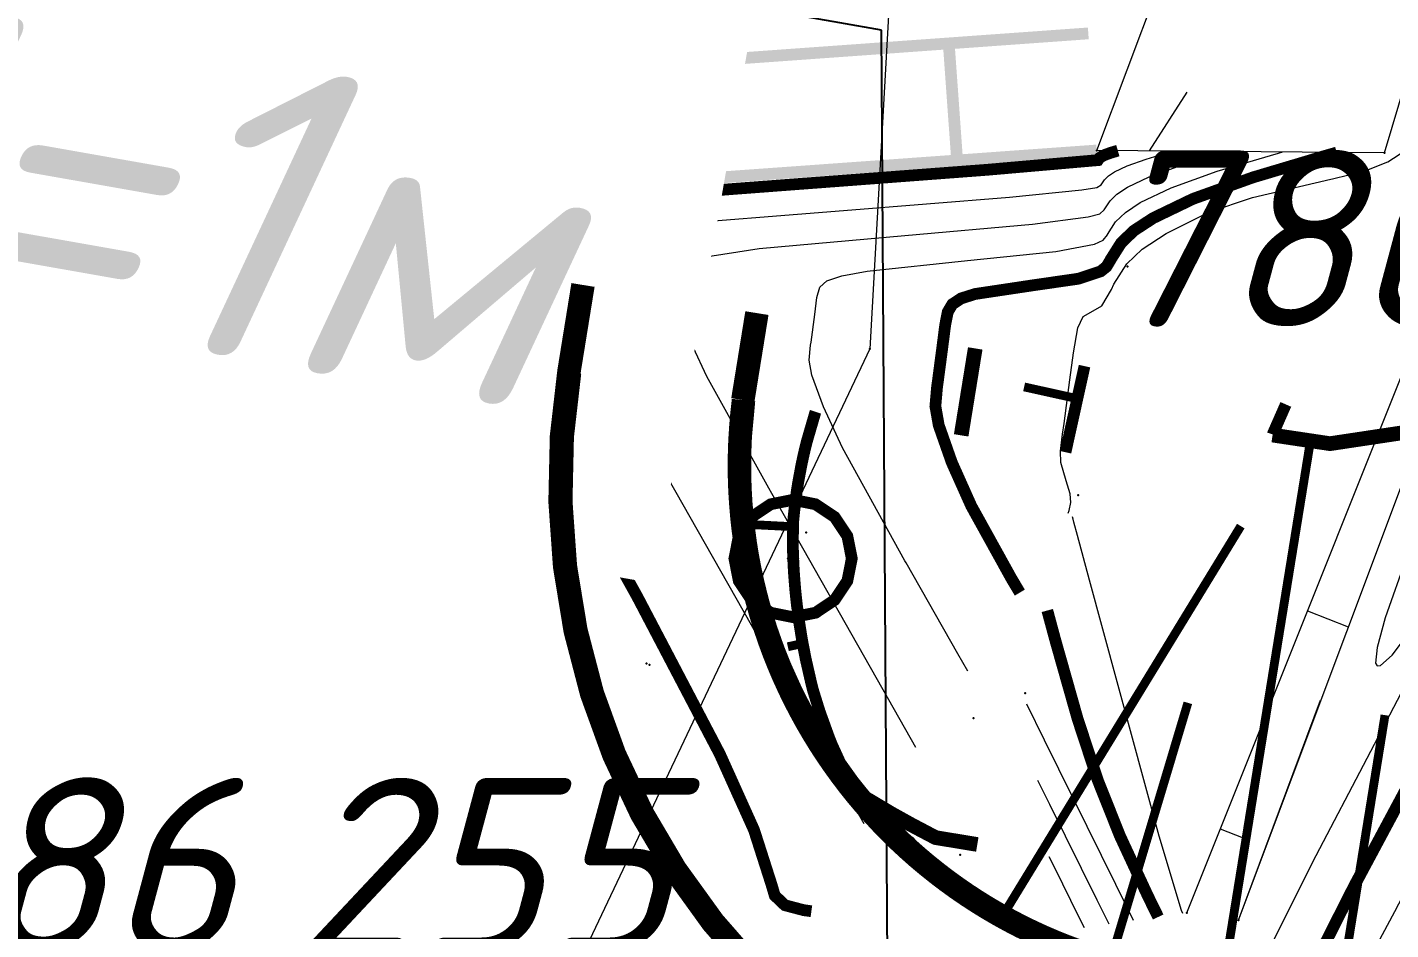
# Model space of a CAD drawing. Header units: metres. Extents: x 629572 to 645168, y 4785785 to 4790166.
# Drawn here: x 634348.52 to 634360.13, y 4788285.58 to 4788293.27 of the extents above; entities that cross this region are included whole.
import ezdxf
from ezdxf import colors
from ezdxf.entities.mleader import LeaderData, LeaderLine
from ezdxf.math import Vec2, Vec3

# ---------------------------------------------------------------- set-up
doc = ezdxf.new("R2010")
doc.units = ezdxf.units.M
for name, pattern in [('Сплошная', [0]), ('Сплошная_0_50', [0]), ('Штриховая 2', [4, 2, -2]), ('Штриховая 2_0_50', [2, 1, -1])]:
    doc.linetypes.add(name, pattern=pattern)
doc.layers.get('0').update_dxf_attribs({"linetype": 'CONTINUOUS'})
for name, color, linetype in [('Водопропускн. труба_ d_1м', 7, 'CONTINUOUS'), ('Горизонтали', 7, 'CONTINUOUS'), ('Дорожные полосы', 7, 'CONTINUOUS'), ('Нурсултан', 7, 'CONTINUOUS'), ('Общая поверхность по верху_ ПЧ или ДП_откосы', 7, 'CONTINUOUS'), ('Ограды каменные и жб (H более 1м) - по краю', 7, 'CONTINUOUS'), ('пересечения с комуникациями', 7, 'CONTINUOUS'), ('Столбы железобетонные', 7, 'CONTINUOUS'), ('Укрепленная часть обочины', 7, 'CONTINUOUS')]:
    doc.layers.add(name, color=color, linetype=linetype)
doc.layers.add('ЛЭП в.напряж.', color=10, linetype='SIL_KAB_VYSVOLT', lineweight=13)
doc.styles.add('ISOCPEUR', font='isocpeui.ttf')
doc.styles.get("Standard").update_dxf_attribs({"font": 'isocpeui.ttf'})
doc.linetypes.add('SIL_KAB_VYSVOLT', pattern='A,1.5,["<<",Standard,S=1.6,R=0,X=-1.5,Y=-0.8],5,0,1.5,[">>",Standard,S=1.6,R=0,X=-2.14,Y=-0.8],-2,8,-2', length=20)

# ---------------------------------------------------------------- blocks, each defined once
blk = doc.blocks.new('26 - 108.1.1 опоры  жб d-1.0')
blk.add_hatch(color=7).paths.add_polyline_path([(-2.000003587454557e-05, 0.05001999996602535), (-0.05001999996602535, 2.00001522898674e-05), (-2.000003587454557e-05, -0.04997999966144562), (0.04998000001069158, 2.00001522898674e-05)])
at = {"color": 7, "linetype": 'Continuous', "lineweight": 0, "const_width": 0.1, "flags": 128}
blk.add_lwpolyline([(0, 0.5), (0.1913417200557888, 0.4619397697970271), (0.3535533900139853, 0.3535533901304007), (0.4619397700298578, 0.1913417195901275), (0.5, 0), (0.4619397700298578, -0.1913417195901275), (0.3535533900139853, -0.3535533901304007), (0.1913417200557888, -0.4619397697970271), (0, -0.5), (-0.1913417200557888, -0.4619397697970271), (-0.3535533900139853, -0.3535533901304007), (-0.4619397700298578, -0.1913417195901275), (-0.5, 0), (-0.4619397700298578, 0.1913417195901275), (-0.3535533900139853, 0.3535533901304007), (-0.1913417200557888, 0.4619397697970271), (0, 0.5)], close=True, dxfattribs=at)
at = {"color": 7, "linetype": 'Continuous', "lineweight": 0, "true_color": 0xffffff, "flags": 128}
blk.add_lwpolyline([(0, 0.5), (-0.25, 0.4330126997083426), (-0.4330127000575885, 0.25), (-0.5, 0), (-0.4330127000575885, -0.25), (-0.25, -0.4330126997083426), (0, -0.5), (0.25, -0.4330126997083426), (0.4330127000575885, -0.25), (0.5, 0), (0.4330127000575885, 0.25), (0.25, 0.4330126997083426), (0, 0.5)], close=True, dxfattribs=at)
at = {"color": 7, "linetype": 'Continuous', "lineweight": 0, "flags": 128}
for points in [[(0, 0.04999999981373549), (-0.05000000004656613, 0), (0, -0.04999999981373549), (0.05000000004656613, 0), (0, 0.04999999981373549)], [(0, 0.04999999981373549), (0.04330126999411732, 0.02500000037252903), (0.04330126999411732, -0.02500000037252903), (0, -0.04999999981373549), (-0.04330126999411732, -0.02500000037252903), (-0.04330126999411732, 0.02500000037252903), (0, 0.04999999981373549)]]:
    blk.add_lwpolyline(points, close=True, dxfattribs=at)
at = {"color": 7, "style": 'ISOCPEUR', "flags": 1}
for tag in ['Отметка(высота) верхнего провода', 'Отметка(высота) нижнего провода', 'X', 'Высота', 'Отметка', 'Имя объекта CREDO-III', 'Код объекта CREDO-III', 'Номер', 'Y']:
    blk.add_attdef(tag, (0, 0), '', height=2.5, dxfattribs=at)

msp = doc.modelspace()

# ---------------------------------------------------------------- hatches: boundary and pattern name
at = {"layer": 'Ограды каменные и жб (H более 1м) - по краю'}
for points in [[(634350.56937415, 4788291.66187747), (634353.41800606, 4788291.86619601), (634356.43922174, 4788292.08289316), (634356.43564468, 4788292.13276504), (634356.43922174, 4788292.08289316), (634356.48909362, 4788292.08647022), (634356.48551656, 4788292.13634211), (634356.41397519, 4788293.13377974), (634356.41039813, 4788293.18365162), (634356.36052624, 4788293.18007455), (634356.36410334, 4788293.13020266), (634356.36052624, 4788293.18007455), (634353.33931056, 4788292.96337741), (634350.49067865, 4788292.75905886), (634348.38102517, 4788292.60774365), (634348.38817931, 4788292.50799989), (634350.49783279, 4788292.6593151), (634353.34646469, 4788292.86363365), (634356.31780945, 4788293.07675344), (634356.38219582, 4788292.17905982), (634353.41085192, 4788291.96593978), (634350.56222001, 4788291.76162123), (634348.45256654, 4788291.61030602), (634348.45972067, 4788291.51056226)], [(634357.55217495, 4788293.2193929), (634357.54888157, 4788293.26530952), (634356.41039813, 4788293.18365162), (634356.41755226, 4788293.08390786), (634357.55603571, 4788293.16556575)], [(634357.62371631, 4788292.22195526), (634357.62042293, 4788292.26787188), (634356.48193949, 4788292.18621399), (634356.48909362, 4788292.08647022), (634357.62757707, 4788292.16812812)]]:
    msp.add_hatch(color=7, dxfattribs=at).paths.add_polyline_path(points)

# ---------------------------------------------------------------- linework, layer by layer
at = {"layer": 'Горизонтали', "color": 34, "linetype": 'Сплошная', "lineweight": 0, "true_color": 0xa55200, "flags": 128}
for points, elevation in [([(634357.37959462, 4788289.12938751), (634357.38831148, 4788289.15187396), (634357.40443765, 4788289.21931335), (634357.39862909, 4788289.29366983), (634357.36401744, 4788289.40550178), (634357.3187342, 4788289.56103102), (634357.31445941, 4788289.65600296), (634357.33375321, 4788289.80266327), (634357.34774152, 4788289.89318982), (634357.3964854, 4788290.26311566), (634357.42631814, 4788290.49578701), (634357.46267888, 4788290.70651105), (634357.5086554, 4788290.80265369), (634357.59266661, 4788290.8532246), (634357.667132, 4788290.89433409), (634357.75018719, 4788291.03325), (634357.77005481, 4788291.07796956), (634357.87956372, 4788291.25143257), (634358.01172197, 4788291.37861176), (634358.21457202, 4788291.51125597), (634358.57822722, 4788291.69240477), (634358.94950132, 4788291.81875902), (634359.61617305, 4788291.97435018), (634359.63154266, 4788291.97765569), (634359.90992142, 4788292.04559435), (634360.10347806, 4788292.12045692), (634360.25726491, 4788292.21963955), (634360.37181237, 4788292.34558676), (634360.45086617, 4788292.4960579), (634360.51237818, 4788292.69072586), (634360.55633518, 4788292.92698659), (634360.58790961, 4788293.23299226), (634360.59066194, 4788293.26634822), (634360.64130425, 4788293.60357501), (634360.64134548, 4788293.60371029), (634360.69129917, 4788293.85516846), (634360.68302522, 4788293.93836023), (634360.66483086, 4788294.00848997), (634360.64663795, 4788294.05915554), (634360.63616338, 4788294.08645886), (634360.63265782, 4788294.09559656), (634360.63230432, 4788294.09651798), (634360.63175303, 4788294.09795499)], 783.5), ([(634363.39058795, 4788292.95865837), (634363.38946152, 4788292.95794548), (634363.38205467, 4788292.95361574), (634363.37382471, 4788292.94927428), (634363.36803633, 4788292.94624002), (634363.35788651, 4788292.93980009), (634363.34674119, 4788292.92800858), (634363.33662044, 4788292.90516164), (634363.33649714, 4788292.90477748), (634363.19481897, 4788292.69482184), (634362.8628008, 4788292.25781782), (634362.58495229, 4788291.92245077), (634362.3837149, 4788291.70681408), (634362.12567742, 4788291.42803432), (634361.8850729, 4788291.13572751), (634361.32551583, 4788290.37040416), (634360.80004134, 4788289.57896889), (634360.61302299, 4788289.25876313), (634360.4705394, 4788288.97349508), (634360.42884018, 4788288.88870395), (634360.38693067, 4788288.84850672), (634360.34614822, 4788288.87227255), (634360.34413271, 4788288.87468813), (634360.32031886, 4788288.8804027), (634360.26441674, 4788288.76048505), (634360.08086172, 4788288.23593276), (634360.01164563, 4788287.98460242), (634359.99876547, 4788287.85218703), (634360.01305486, 4788287.82706087), (634360.04134508, 4788287.82981792), (634360.14007292, 4788287.91901667), (634360.4920713, 4788288.38785928), (634360.75799397, 4788288.74386905), (634360.79564994, 4788288.77093364), (634360.77822668, 4788288.70614762), (634360.54006661, 4788288.21657731), (634359.9542616, 4788287.0984099), (634359.45722052, 4788286.15161681), (634359.11829915, 4788285.46725898), (634358.99009661, 4788285.13230488), (634358.97060973, 4788285.02503677), (634358.96436197, 4788284.98200369), (634358.92705089, 4788284.78877659), (634358.91647405, 4788284.7391054), (634358.91419541, 4788284.73303375), (634358.91366331, 4788284.73165107)], 783.5), ([(634355.64342907, 4788286.48217535), (634355.26572883, 4788287.14854669), (634353.71209547, 4788289.88981494), (634353.14626914, 4788290.90249669), (634353.0387844, 4788291.16092362), (634353.03451126, 4788291.26756768), (634353.0361295, 4788291.2783668), (634353.04898162, 4788291.37636902), (634353.05684639, 4788291.43800817), (634353.0843955, 4788291.47606975), (634353.19074165, 4788291.50417864), (634353.83100192, 4788291.57491678), (634355.46702739, 4788291.7074857), (634356.88246365, 4788291.82139675), (634357.49704326, 4788291.88281667), (634357.62369587, 4788291.90409213), (634357.66153094, 4788291.92414759), (634357.6616217, 4788291.92434203), (634357.68982766, 4788291.96903109), (634357.72386302, 4788292.00180183), (634357.77609494, 4788292.03598043), (634357.88346725, 4788292.08778245), (634358.04416639, 4788292.14544436), (634358.22981807, 4788292.2008913), (634358.25779248, 4788292.20897473), (634358.25799588, 4788292.2090335), (634358.26670821, 4788292.211551), (634358.26837718, 4788292.21203326), (634358.26865718, 4788292.21211417), (634358.26986022, 4788292.2124618)], 785.5), ([(634356.0850255, 4788287.13189604), (634355.85409012, 4788287.53912316), (634354.85694813, 4788289.29704671), (634354.83222937, 4788289.34060042), (634354.30353248, 4788290.29368952), (634354.18794602, 4788290.54134072), (634354.11891544, 4788290.73294163), (634354.1032974, 4788290.82210816), (634354.11131507, 4788290.9139766), (634354.1140325, 4788290.93207255), (634354.13585756, 4788291.09805566), (634354.14921433, 4788291.20245288), (634354.17495107, 4788291.26530401), (634354.25889275, 4788291.30583719), (634354.75041529, 4788291.38185101), (634355.99099163, 4788291.49322255), (634357.07863073, 4788291.58963108), (634357.55069616, 4788291.65189347), (634357.65185762, 4788291.67975238), (634357.68837991, 4788291.71199823), (634357.68872998, 4788291.71274891), (634357.73726167, 4788291.78963146), (634357.79582776, 4788291.84600431), (634357.88571421, 4788291.90479932), (634358.07051474, 4788291.99391729), (634358.34715284, 4788292.09313191), (634358.66680683, 4788292.18855362), (634358.69101708, 4788292.195546), (634358.71532504, 4788292.20256659), (634358.7319276, 4788292.20736172), (634358.73320017, 4788292.20772927), (634358.73575376, 4788292.20846679)], 785), ([(634356.52662193, 4788287.78161673), (634356.44245141, 4788287.92969964), (634356.00180078, 4788288.70427849), (634355.99144278, 4788288.72246444), (634355.46079582, 4788289.68488236), (634355.29692799, 4788290.03463564), (634355.19904649, 4788290.30495965), (634355.17683404, 4788290.43080134), (634355.18811866, 4788290.56038381), (634355.19193551, 4788290.58577831), (634355.22273351, 4788290.81974233), (634355.24158227, 4788290.96689759), (634355.26548629, 4788291.054399), (634355.32703275, 4788291.10742948), (634355.45475382, 4788291.15047013), (634355.66982866, 4788291.18878524), (634356.52278773, 4788291.27954683), (634357.27479782, 4788291.35786542), (634357.60425834, 4788291.42066947), (634357.67980578, 4788291.45486533), (634357.71482742, 4788291.49898388), (634357.71583825, 4788291.5011558), (634357.78469569, 4788291.61023183), (634357.8677925, 4788291.69020679), (634357.99533348, 4788291.7736182), (634358.25756222, 4788291.90005212), (634358.65013928, 4788292.04081946), (634359.1037956, 4788292.17621595), (634359.17265421, 4788292.19609969), (634359.19802317, 4788292.20342527), (634359.20164728, 4788292.20447178), (634359.20164731, 4788292.20447179)], 784.5), ([(634361.83488832, 4788289.14480823), (634361.68803332, 4788288.82061575), (634360.90503641, 4788287.16430543), (634360.15826798, 4788285.73309135), (634359.9697989, 4788285.37842871), (634359.79264574, 4788285.02395584), (634359.75602296, 4788284.88052632), (634359.77434875, 4788284.67991966), (634359.78044889, 4788284.63564869)], 784.5), ([(634358.35619335, 4788285.71997765), (634358.34531592, 4788285.74327085), (634358.15611658, 4788286.3761425), (634357.56248062, 4788288.55823107), (634357.45995828, 4788288.93801915), (634357.42935209, 4788289.05139802), (634357.4221869, 4788289.07794107), (634357.41679098, 4788289.09792991)], 783.5), ([(634357.93822784, 4788285.65788436), (634357.78663905, 4788285.96518829), (634357.18028389, 4788287.19440399), (634357.02869509, 4788287.50170792)], 784.5), ([(634357.72924509, 4788285.62683771), (634357.62837881, 4788285.83105816), (634357.22491367, 4788286.64793996), (634357.12404739, 4788286.85216041)], 785), ([(634357.52026234, 4788285.59579106), (634357.47011856, 4788285.69692803), (634357.26954346, 4788286.10147592), (634357.21939968, 4788286.2026129)], 785.5)]:
    msp.add_lwpolyline(points, dxfattribs=dict(at, elevation=elevation))
at = {"layer": 'Горизонтали', "color": 34, "linetype": 'Сплошная', "lineweight": 0, "const_width": 0.1, "flags": 128}
for points, elevation in [([(634355.19472561, 4788285.73802378), (634355.12867123, 4788285.74712663), (634354.96889972, 4788285.78941953), (634354.88301292, 4788285.87135662), (634354.85498985, 4788285.96603089), (634354.7065033, 4788286.42958835), (634354.41540993, 4788287.07606634), (634353.7122078, 4788288.41733368), (634352.5368051, 4788290.53136484), (634352.51856313, 4788290.5637661), (634351.9890058, 4788291.51130386), (634351.95865335, 4788291.58890561), (634351.95770569, 4788291.62114443), (634351.95822649, 4788291.62466104), (634351.9621057, 4788291.65468255), (634351.96447845, 4788291.67356346), (634352.12257944, 4788291.70249157), (634352.91158856, 4788291.76798255), (634355.00741153, 4788291.92650868), (634356.68629656, 4788292.05316241), (634357.63450767, 4788292.13592283), (634357.63451342, 4788292.13593515), (634357.64239364, 4788292.14843072), (634357.65189828, 4788292.15759934), (634357.66647567, 4788292.16716155), (634357.69641977, 4788292.18164762), (634357.74117995, 4788292.19775681), (634357.79282931, 4788292.21322898), (634357.80396668, 4788292.2164568)], 786), ([(634356.96940359, 4788288.45207199), (634356.8972638, 4788288.57303429), (634356.55566237, 4788289.19059225), (634356.39013294, 4788289.56095953), (634356.27917754, 4788289.87697766), (634356.25037064, 4788290.03949429), (634356.26492218, 4788290.20679048), (634356.26983852, 4788290.23948407), (634356.30960945, 4788290.54142899), (634356.3339502, 4788290.7313423), (634356.35595201, 4788290.84301379), (634356.39513668, 4788290.9087905), (634356.46892912, 4788290.95777683), (634356.58924203, 4788290.99571947), (634357.05710195, 4788291.06608731), (634357.47096491, 4788291.12609976), (634357.6575208, 4788291.18844551), (634357.70704918, 4788291.22815981), (634357.7399473, 4788291.28308549), (634357.74294653, 4788291.28956268), (634357.83212971, 4788291.4308322), (634357.93975723, 4788291.53440928), (634358.10495275, 4788291.64243708), (634358.44460971, 4788291.80618695), (634358.95312573, 4788291.98850701), (634359.54078436, 4788292.16387826), (634359.66754085, 4788292.20047678)], 784), ([(634362.18017354, 4788290.46195325), (634362.11780529, 4788290.32480205), (634361.47263172, 4788289.04802655), (634360.67369838, 4788287.55609241), (634359.81504952, 4788285.95071708), (634359.46633999, 4788285.26213629), (634359.39746536, 4788285.09782275), (634359.37388077, 4788284.99562406), (634359.37252748, 4788284.83592152), (634359.37429683, 4788284.78079524), (634359.37199077, 4788284.71835707), (634359.37152819, 4788284.6376556), (634359.37961682, 4788284.58753227), (634359.39134217, 4788284.53952171), (634359.40202105, 4788284.50224577), (634359.40806907, 4788284.48181396), (634359.41002939, 4788284.47519147), (634359.41029729, 4788284.47428645), (634359.4106156, 4788284.47321109)], 784), ([(634358.14721059, 4788285.68893101), (634358.05817807, 4788285.87105901), (634357.82189844, 4788286.37982193), (634357.63377266, 4788286.85255261), (634357.46105955, 4788287.37789351), (634357.27163894, 4788288.04660701), (634357.24359756, 4788288.15050922), (634357.22359336, 4788288.22463111), (634357.20677791, 4788288.28693769), (634357.20589236, 4788288.29021893), (634357.20336364, 4788288.29958862)], 784)]:
    msp.add_lwpolyline(points, dxfattribs=dict(at, elevation=elevation))
at = {"layer": 'ЛЭП в.напряж.', "lineweight": 13}
msp.add_lwpolyline([(634358.438, 4788339.335), (634355.692, 4788290.529), (634326.586, 4788229.124), (634310.6, 4788187.999)], dxfattribs=at)
at = {"layer": 'Нурсултан', "color": 251, "linetype": 'Сплошная', "lineweight": 0, "flags": 128}
for points in [[(634358.39, 4788285.725), (634360.949, 4788292.122), (634361.18042329, 4788292.70513615), (634361.99153564, 4788294.74896217), (634362.28448051, 4788295.55254881), (634362.525, 4788296.281), (634363.06730827, 4788298.12745176), (634363.7251167, 4788300.49251957), (634364.21008828, 4788302.33666107), (634364.469, 4788303.451), (634364.65422763, 4788304.58271048), (634364.70842203, 4788305.08123437), (634364.73874879, 4788305.54921058), (634364.74549922, 4788305.9953539), (634364.72835696, 4788306.41846064), (634364.68723442, 4788306.8206009), (634364.622, 4788307.203), (634364.38206184, 4788308.08087732), (634363.90274172, 4788309.55676708), (634363.20616314, 4788311.56738131), (634362.206, 4788314.361), (634361.95806766, 4788314.9555476), (634361.53931466, 4788315.80033903), (634361.34305907, 4788316.19626467), (634361.11066779, 4788316.71770236), (634360.93236341, 4788317.25477502), (634360.88365079, 4788317.49353886), (634360.86087885, 4788317.71685403), (634360.86295516, 4788317.9115978), (634360.88672243, 4788318.11457509), (634361.00083213, 4788318.55547503), (634361.17348439, 4788318.99047651), (634361.29546047, 4788319.25526429), (634361.70672424, 4788320.14804276), (634361.83138064, 4788320.49516364), (634361.911, 4788320.81), (634362.08838359, 4788321.92703105), (634362.31283763, 4788323.64585105), (634362.53273384, 4788325.56950387), (634362.695, 4788327.236), (634362.80945276, 4788328.79141798), (634362.90670629, 4788330.54937846), (634362.968754, 4788332.18417243)], [(634360.073, 4788292.197), (634357.624, 4788292.218), (634358.141, 4788293.594), (634357.714, 4788300.965), (634357.287, 4788308.336), (634356.661, 4788316.802), (634356.035, 4788325.268), (634358.653, 4788326.467)], [(634358.83, 4788285.663), (634360.21827269, 4788289.36169031), (634360.2267119, 4788289.38417438)]]:
    msp.add_lwpolyline(points, dxfattribs=at)
at = {"layer": 'Нурсултан', "color": 251, "linetype": 'Штриховая 2', "lineweight": 0, "flags": 128}
for points in [[(634360.073, 4788292.197), (634360.53047934, 4788293.73257921), (634360.84323058, 4788294.86092485), (634361.0958521, 4788295.88725139), (634361.292, 4788296.833), (634361.45608361, 4788297.82570396), (634361.61139722, 4788298.99452945), (634361.76211326, 4788300.36016154), (634361.949, 4788302.292), (634361.80935704, 4788304.29638089), (634361.68229498, 4788305.75890581), (634361.53344386, 4788307.07518376), (634361.358, 4788308.272), (634361.21318511, 4788309.04225185), (634361.00673523, 4788309.97436402), (634360.15627893, 4788313.35065), (634359.991, 4788314.113), (634359.96887421, 4788314.373599), (634359.97526005, 4788314.66233993), (634360.14663919, 4788315.94400645), (634360.16339283, 4788316.24601652), (634360.152, 4788316.515), (634359.97239139, 4788317.61587079), (634359.307, 4788321), (634359.07376581, 4788322.49035938), (634358.868, 4788324.033), (634358.80666649, 4788324.41756831), (634358.61517546, 4788325.37600921), (634358.55657675, 4788325.79735002), (634358.5464667, 4788326.01935913), (634358.5589811, 4788326.20303475), (634358.59436737, 4788326.3517781), (634358.653, 4788326.467)], [(634358.83, 4788285.663), (634360.21666743, 4788289.37289878), (634360.2267119, 4788289.38417438)]]:
    msp.add_lwpolyline(points, dxfattribs=at)
at = {"layer": 'Нурсултан', "color": 251, "linetype": 'Continuous', "lineweight": 0, "flags": 128}
for points in [[(634358.07307354, 4788292.21414923), (634358.39522964, 4788292.71335376)], [(634359.41937748, 4788288.29824256), (634359.76360105, 4788288.16076213)], [(634359.53280777, 4788287.53544791), (634359.53023515, 4788287.53641353)], [(634358.67654608, 4788286.4413092), (634358.86984044, 4788286.36401977)]]:
    msp.add_lwpolyline(points, dxfattribs=at)
at = {"layer": 'Нурсултан', "color": 7}
for p in [(634352.9800000004, 4788292.84, -0.4710000000000036), (634353.0539999995, 4788292.832, -0.3460000000000036), (634357.6239999998, 4788292.218, -0.4970000000000709), (634360.0729999999, 4788292.197, -3.099000000000046), (634357.8849999998, 4788291.23, -3.249000000000024), (634353.148, 4788290.746, -0.4710000000000036), (634353.1919999998, 4788290.826, -0.3490000000000464), (634355.6919999998, 4788290.529, -0.3640000000000327), (634357.466, 4788289.282, -3.287000000000035), (634355.1490000002, 4788288.963, -0.3949999999999818), (634353.79, 4788287.848, -0.4460000000000264), (634353.8169999998, 4788287.837, -0.33400000000006), (634357.0149999997, 4788287.595, -786.677), (634357.0149999997, 4788287.595, -2.240999999999985), (634356.5760000004, 4788287.382, -0.4049999999999727), (634356.4610000001, 4788286.219, -0.3550000000000182), (634358.3899999997, 4788285.725, -3.245000000000005), (634358.3899999997, 4788285.725, -786.677), (634358.8300000001, 4788285.663, -786.677), (634358.8300000001, 4788285.663, -3.531000000000063)]:
    msp.add_point(p, dxfattribs=at)

# ---------------------------------------------------------------- block references
at = {"layer": 'Столбы железобетонные', "color": 7, "linetype": 'Continuous'}
msp.add_blockref('26 - 108.1.1 опоры  жб d-1.0', (634355.03889929, 4788288.74253988, 795.239), dxfattribs=at)

# ---------------------------------------------------------------- texts
at = {"layer": 'Нурсултан', "color": 251, "char_height": 1.5, "attachment_point": 1, "style": 'ISOCPEUR'}
for s, insert in [('786,180', (634357.6239999998, 4788292.218, -0.4970000000000709)), ('786,255', (634347.0049999999, 4788286.874, -0.4220000000000255))]:
    msp.add_mtext(s, dxfattribs=dict(at, insert=insert))

# ---------------------------------------------------------------- next in the draw order: leaders
at = {"layer": 'пересечения с комуникациями'}
ml = msp.add_multileader_mtext('Standard', dxfattribs=at)
ml.set_content('ЛЭП 10кВ 3пр\\PПК59+44,79', color=256, style='ISOCPEUR')
ml.set_leader_properties()
ml.build(insert=Vec2(0, 0))
ml.multileader.update_dxf_attribs({"text_left_attachment_type": 6, "text_right_attachment_type": 6, "dogleg_length": 0.36, "arrow_head_size": 2})
ctx = ml.context
ctx.base_point, ctx.char_height, ctx.arrow_head_size, ctx.plane_origin, ctx.plane_x_axis, ctx.plane_y_axis = Vec3(634379.4355071806, 4788298.327567413, 0.004999999999995453), 2.53, 2, Vec3(634333.4611333212, 4788273.481937587, 0.004999999999995453), Vec3(0.984807753012208, -0.1736481776669304), Vec3(0.1736481776669304, 0.984807753012208)
ctx.left_attachment, ctx.right_attachment = 6, 6
notes = []
notes.append((ctx, [(0, (1, 1, 0), (634379.0809763896, 4788298.390080757, 0.004999999999995453), (0.984807753012208, -0.1736481776669304), 0.36, [(0, [(634345.0543387746, 4788268.086699871, 0.004999999999995453)], 0, [])])]))
ctx.mtext.insert, ctx.mtext.text_direction, ctx.mtext.rotation, ctx.mtext.flow_direction = Vec3(634381.932318554, 4788300.970147396, 0.004999999999995453), Vec3(0.984807753012208, -0.1736481776669304), 6.108652381980153, 5
ctx.mtext.has_bg_fill, ctx.mtext.bg_color, ctx.mtext.bg_scale_factor, ctx.mtext.bg_transparency, ctx.mtext.use_window_bg_color = 1, -1027028792, 1.5, 0, 1
for ctx, leaders in notes:
    for number, flags, end, landing, length, lines in leaders:
        leader = LeaderData()
        leader.index, (leader.has_last_leader_line, leader.has_dogleg_vector, leader.attachment_direction) = number, flags
        leader.last_leader_point, leader.dogleg_vector, leader.dogleg_length = Vec3(end), Vec3(landing), length
        for number, points, colour, breaks in lines:
            line = LeaderLine()
            line.index, line.vertices, line.color, line.breaks = number, Vec3.list(points), colors.encode_raw_color(colour), breaks
            leader.lines.append(line)
        ctx.leaders.append(leader)

# ---------------------------------------------------------------- next in the draw order: linework, layer by layer
at = {"layer": 'Общая поверхность по верху_ ПЧ или ДП_откосы', "color": 30, "linetype": 'Штриховая 2_0_50', "lineweight": 0, "true_color": 0xff7f27, "const_width": 0.125, "flags": 128}
for points in [[(634356.46988085, 4788289.79156837), (634356.47067975, 4788289.79650413), (634356.48287966, 4788289.87187724), (634356.48367857, 4788289.876813), (634356.48447747, 4788289.88174877), (634356.58891754, 4788290.526997), (634356.58971644, 4788290.53193276)], [(634359.12135065, 4788289.79396875), (634359.12629586, 4788289.79322821), (634359.60069534, 4788289.72213879), (634359.6105856, 4788289.72065677), (634361.292116, 4788289.9738897), (634361.50308035, 4788289.9421002), (634361.50802479, 4788289.94135495), (634372.65768719, 4788283.49141439), (634373.74757357, 4788283.24530582), (634373.75736646, 4788283.24322224), (634392.55078656, 4788281.22282622), (634401.58593611, 4788280.05338213), (634401.59091987, 4788280.05287977)]]:
    msp.add_lwpolyline(points, dxfattribs=at)
at = {"layer": 'Общая поверхность по верху_ ПЧ или ДП_откосы', "color": 30, "linetype": 'Сплошная_0_50', "lineweight": 0, "true_color": 0xff7f27, "const_width": 0.1, "flags": 128}
for points in [[(634357.35814075, 4788289.64779437), (634357.35922114, 4788289.65268457), (634357.37571206, 4788289.72736313), (634357.37679245, 4788289.73225333), (634357.37787283, 4788289.73714354), (634357.51921382, 4788290.37641897), (634357.52029609, 4788290.38130887)], [(634359.23417107, 4788290.05512556), (634359.12303758, 4788289.80212562), (634359.12231109, 4788289.79990253)]]:
    msp.add_lwpolyline(points, dxfattribs=at)
at = {"layer": 'Общая поверхность по верху_ ПЧ или ДП_откосы', "color": 30, "linetype": 'Continuous', "lineweight": 0, "true_color": 0xff7f27, "const_width": 0.075, "flags": 128}
for points in [[(634357.45897953, 4788290.10398349), (634357.00593299, 4788290.20418716)], [(634358.69630553, 4788285.12588621), (634359.4440556, 4788289.74561147)], [(634356.81926983, 4788285.69361659), (634358.85086533, 4788289.01857149)], [(634357.74232591, 4788285.31554159), (634358.40018439, 4788287.5130905)], [(634359.68345805, 4788284.96610542), (634360.07876868, 4788287.40840075)]]:
    msp.add_lwpolyline(points, dxfattribs=at)

# ---------------------------------------------------------------- next in the draw order: leaders
at = {"layer": 'Водопропускн. труба_ d_1м'}
ml = msp.add_multileader_mtext('Standard', dxfattribs=at)
ml.set_content('{\\fISOCPEUR|b0|i1|c204|p34;\\C7;сущ. ж.-б. \\fISOCPEUR|b0|i1|c0|p34;\\Pd=1\\fISOCPEUR|b0|i1|c204|p34;м}', color=256)
ml.set_leader_properties()
ml.build(insert=Vec2(0, 0))
ml.multileader.update_dxf_attribs({"text_right_attachment_type": 6, "dogleg_length": 0.36, "arrow_head_size": 2})
ctx = ml.context
ctx.base_point, ctx.char_height, ctx.arrow_head_size, ctx.plane_origin, ctx.plane_x_axis, ctx.plane_y_axis = Vec3(634336.6430449127, 4788298.417103186, 0.004999999999995453), 2.53, 2, Vec3(634375.2144058666, 4788257.348708661, 0.004999999999995453), Vec3(0.9848077530122082, -0.1736481776669304), Vec3(0.1736481776669304, 0.9848077530122082)
ctx.right_attachment, ctx.text_align_type = 6, 2
notes = []
notes.append((ctx, [(1, (1, 1, 0), (634355.7919504297, 4788293.242313963, 0.004999999999995453), (-0.9848077530122082, 0.1736481776669304), 0.36, [(0, [(634356.0040676205, 4788260.62658803, 0.004999999999995453)], 0, [])])]))
ctx.mtext.insert, ctx.mtext.text_direction, ctx.mtext.rotation, ctx.mtext.alignment, ctx.mtext.flow_direction = Vec3(634353.9950000001, 4788296.642, 0.004999999999995453), Vec3(0.9848077530122082, -0.1736481776669304), 6.108652381980153, 3, 5
ctx.mtext.has_bg_fill, ctx.mtext.bg_color, ctx.mtext.bg_scale_factor, ctx.mtext.bg_transparency, ctx.mtext.use_window_bg_color = 1, -1027028792, 1.5, 0, 1
for ctx, leaders in notes:
    for number, flags, end, landing, length, lines in leaders:
        leader = LeaderData()
        leader.index, (leader.has_last_leader_line, leader.has_dogleg_vector, leader.attachment_direction) = number, flags
        leader.last_leader_point, leader.dogleg_vector, leader.dogleg_length = Vec3(end), Vec3(landing), length
        for number, points, colour, breaks in lines:
            line = LeaderLine()
            line.index, line.vertices, line.color, line.breaks = number, Vec3.list(points), colors.encode_raw_color(colour), breaks
            leader.lines.append(line)
        ctx.leaders.append(leader)

# ---------------------------------------------------------------- next in the draw order: linework, layer by layer
at = {"layer": 'Дорожные полосы', "color": 6, "linetype": 'Сплошная', "lineweight": 0, "true_color": 0xff00ff, "const_width": 0.2, "flags": 128}
msp.add_lwpolyline([(634353.1303651546, 4788290.332103341), (634353.25020075, 4788291.07246774)], dxfattribs=at)
for points in [[(634358.09459553, 4788283.45050347, -0.4142135624), (634353.13036516, 4788290.33210334)], [(634358.09459553, 4788283.45050347, -0.4142135624), (634353.13036516, 4788290.33210334)], [(634358.09555414, 4788283.45642596, -0.4142135624), (634353.13628764, 4788290.33114473)], [(634358.09555414, 4788283.45642596, -0.4142135624), (634353.13628764, 4788290.33114473)]]:
    msp.add_lwpolyline(points, format="xyb", dxfattribs=at)
at = {"layer": 'Общая поверхность по верху_ ПЧ или ДП_откосы', "color": 30, "linetype": 'Сплошная_0_50', "lineweight": 0, "true_color": 0xff7f27, "const_width": 0.1, "flags": 128}
for points in [[(634354.61109394, 4788290.09243216), (634354.61189284, 4788290.09736792), (634354.62409275, 4788290.17274103), (634354.62489166, 4788290.17767679), (634354.62569056, 4788290.18261255), (634354.73013063, 4788290.82786078), (634354.73092953, 4788290.83279655)], [(634358.37517053, 4788285.18394287), (634358.37165824, 4788285.18437857), (634357.96076702, 4788285.25616141), (634357.60398647, 4788285.35314725), (634357.55742046, 4788285.36829466), (634357.16558631, 4788285.519988), (634356.91775403, 4788285.639864), (634356.78914787, 4788285.71005713), (634356.43186795, 4788285.93693865), (634356.35603005, 4788285.99173352), (634356.09735056, 4788286.19869977), (634355.92187541, 4788286.35907046), (634355.78900241, 4788286.4930525), (634355.59694591, 4788286.70925323), (634355.52066228, 4788286.82506794), (634355.36867117, 4788287.15759075), (634355.34523296, 4788287.2164274), (634355.26435191, 4788287.44076545), (634355.20992105, 4788287.61640632), (634355.19319902, 4788287.68157784), (634355.14621496, 4788287.88731803), (634355.11979434, 4788288.02294651), (634355.11273039, 4788288.06266592), (634355.08872822, 4788288.21329237), (634355.07152976, 4788288.34371119), (634355.06222153, 4788288.42778756), (634355.05696646, 4788288.48197691), (634355.04755383, 4788288.60005193), (634355.04749977, 4788288.60086058), (634355.04221127, 4788288.69128216), (634355.03953977, 4788288.75352827), (634355.03889246, 4788288.77245058), (634355.03738068, 4788288.8296862), (634355.03682322, 4788288.90522398), (634355.0402185, 4788289.05919519), (634355.04039191, 4788289.06365792), (634355.04481278, 4788289.11111964), (634355.05816688, 4788289.22750835), (634355.0710241, 4788289.31992345), (634355.07920704, 4788289.37224961), (634355.08068618, 4788289.38128742), (634355.10774847, 4788289.52911664), (634355.12610882, 4788289.61549946), (634355.14234845, 4788289.68524818), (634355.14562193, 4788289.69867197), (634355.15523308, 4788289.7369999), (634355.2286616, 4788289.98920223), (634355.2296788, 4788289.99230783)]]:
    msp.add_lwpolyline(points, dxfattribs=at)
at = {"layer": 'Общая поверхность по верху_ ПЧ или ДП_откосы', "color": 30, "linetype": 'Штриховая 2_0_50', "lineweight": 0, "true_color": 0xff7f27, "const_width": 0.125, "flags": 128}
for points in [[(634355.59694591, 4788286.70925323), (634355.51000204, 4788286.81737788), (634355.29777599, 4788287.11495624), (634355.26326564, 4788287.16874657), (634355.13961824, 4788287.37714142), (634355.0514141, 4788287.54394402), (634355.02087115, 4788287.606048), (634354.93080694, 4788287.80538493), (634354.87675109, 4788287.93950319), (634354.8617304, 4788287.97917531), (634354.80814844, 4788288.13118777), (634354.76613259, 4788288.26473343), (634354.74123168, 4788288.35173307), (634354.72609945, 4788288.40817173), (634354.69564442, 4788288.53211045), (634354.69544776, 4788288.53296355), (634354.67449922, 4788288.62874776), (634354.66127771, 4788288.69510871), (634354.65745612, 4788288.71534821), (634354.64644693, 4788288.77675575), (634354.63321839, 4788288.85817614), (634354.61085337, 4788289.02557583), (634354.61029777, 4788289.03045833), (634354.604733, 4788289.08232248), (634354.5936033, 4788289.21054147), (634354.58736031, 4788289.31342621), (634354.58486807, 4788289.3721042), (634354.5845133, 4788289.38227023), (634354.58202221, 4788289.54986278), (634354.58350527, 4788289.64894692), (634354.58633277, 4788289.72958087), (634354.58704764, 4788289.74516482), (634354.58939266, 4788289.78977735), (634354.61655234, 4788290.08775503), (634354.61701642, 4788290.09147354)], [(634356.60729383, 4788286.30675619), (634356.25235621, 4788286.36517848), (634356.04290402, 4788286.47557483), (634355.87491879, 4788286.56886427), (634355.61545677, 4788286.72352152), (634355.52066228, 4788286.82506794)]]:
    msp.add_lwpolyline(points, dxfattribs=at)
at = {"layer": 'Общая поверхность по верху_ ПЧ или ДП_откосы', "color": 30, "linetype": 'Continuous', "lineweight": 0, "true_color": 0xff7f27, "const_width": 0.075, "flags": 128}
for points in [[(634355.03920874, 4788289.01340392), (634354.60978022, 4788289.03528194)], [(634355.12064987, 4788288.01855471), (634354.9941755, 4788287.99098017)], [(634355.41119449, 4788287.06455917), (634355.35461515, 4788287.03525772)], [(634356.01053882, 4788286.27803898), (634356.08245694, 4788286.34743028)]]:
    msp.add_lwpolyline(points, dxfattribs=at)
at = {"layer": 'Укрепленная часть обочины', "color": 30, "linetype": 'Сплошная', "lineweight": 0, "true_color": 0xff7f27, "const_width": 0.2, "flags": 128}
for points in [[(634354.61109394, 4788290.09243216), (634354.61189284, 4788290.09736792), (634354.62409275, 4788290.17274103), (634354.62489166, 4788290.17767679), (634354.62569056, 4788290.18261255), (634354.73013063, 4788290.82786078), (634354.73092953, 4788290.83279655)], [(634354.61109394, 4788290.09243216), (634354.73092953, 4788290.83279655)], [(634358.37517053, 4788285.18394287), (634358.27184129, 4788285.19800672), (634358.16879431, 4788285.21462095), (634358.06609257, 4788285.23378018), (634357.96379899, 4788285.25547744), (634357.86197631, 4788285.27970423), (634357.76068714, 4788285.3064505), (634357.65999385, 4788285.33570463), (634357.55995859, 4788285.36745346), (634357.4606432, 4788285.40168231), (634357.3621092, 4788285.43837495), (634357.26441775, 4788285.47751361), (634357.1676296, 4788285.51907902), (634357.07180508, 4788285.5630504), (634356.97700401, 4788285.60940546), (634356.88328574, 4788285.65812043), (634356.79070904, 4788285.70917005), (634356.69933209, 4788285.76252761), (634356.60921245, 4788285.81816494), (634356.52040704, 4788285.87605243), (634356.43297205, 4788285.93615907), (634356.34696296, 4788285.99845242), (634356.26243447, 4788286.06289866), (634356.1794405, 4788286.12946262), (634356.09803411, 4788286.19810775), (634356.0182675, 4788286.2687962), (634355.94019197, 4788286.34148877), (634355.86385788, 4788286.41614502), (634355.78931462, 4788286.49272322), (634355.71661058, 4788286.57118038), (634355.64579312, 4788286.65147233), (634355.57690853, 4788286.73355368), (634355.51000204, 4788286.81737788), (634355.44511771, 4788286.90289724), (634355.38229849, 4788286.99006294), (634355.32158613, 4788287.07882509), (634355.26302199, 4788287.16913323), (634355.20664293, 4788287.26093392), (634355.15248948, 4788287.35417563), (634355.10059757, 4788287.44880392), (634355.05100268, 4788287.54476391), (634355.00373894, 4788287.6419998), (634354.95883911, 4788287.74045493), (634354.91633459, 4788287.84007177), (634354.87625538, 4788287.94079203), (634354.83863006, 4788288.0425566), (634354.80348574, 4788288.14530567), (634354.77084812, 4788288.24897869), (634354.74074139, 4788288.35351448), (634354.71318917, 4788288.4588514), (634354.68820986, 4788288.56492643), (634354.66582592, 4788288.67167719), (634354.64605454, 4788288.77903997), (634354.62891323, 4788288.8869509), (634354.6144132, 4788288.99534515), (634354.60257354, 4788289.10415844), (634354.5934023, 4788289.21332521), (634354.58691065, 4788289.32278003), (634354.58310719, 4788289.43245706), (634354.58199893, 4788289.54229025), (634354.58359125, 4788289.6522133), (634354.58788787, 4788289.76215978), (634354.5948909, 4788289.8720631), (634354.60460081, 4788289.98185659), (634354.61701642, 4788290.09147354)], [(634358.37517053, 4788285.18394287), (634358.27184129, 4788285.19800672), (634358.16879431, 4788285.21462095), (634358.06609257, 4788285.23378018), (634357.96379899, 4788285.25547744), (634357.86197631, 4788285.27970423), (634357.76068714, 4788285.3064505), (634357.65999385, 4788285.33570463), (634357.55995859, 4788285.36745346), (634357.4606432, 4788285.40168231), (634357.3621092, 4788285.43837495), (634357.26441775, 4788285.47751361), (634357.1676296, 4788285.51907902), (634357.07180508, 4788285.5630504), (634356.97700401, 4788285.60940546), (634356.88328574, 4788285.65812043), (634356.79070904, 4788285.70917005), (634356.69933209, 4788285.76252761), (634356.60921245, 4788285.81816494), (634356.52040704, 4788285.87605243), (634356.43297205, 4788285.93615907), (634356.34696296, 4788285.99845242), (634356.26243447, 4788286.06289866), (634356.1794405, 4788286.12946262), (634356.09803411, 4788286.19810775), (634356.0182675, 4788286.2687962), (634355.94019197, 4788286.34148877), (634355.86385788, 4788286.41614502), (634355.78931462, 4788286.49272322), (634355.71661058, 4788286.57118038), (634355.64579312, 4788286.65147233), (634355.57690853, 4788286.73355368), (634355.51000204, 4788286.81737788), (634355.44511771, 4788286.90289724), (634355.38229849, 4788286.99006294), (634355.32158613, 4788287.07882509), (634355.26302199, 4788287.16913323), (634355.20664293, 4788287.26093392), (634355.15248948, 4788287.35417563), (634355.10059757, 4788287.44880392), (634355.05100268, 4788287.54476391), (634355.00373894, 4788287.6419998), (634354.95883911, 4788287.74045493), (634354.91633459, 4788287.84007177), (634354.87625538, 4788287.94079203), (634354.83863006, 4788288.0425566), (634354.80348574, 4788288.14530567), (634354.77084812, 4788288.24897869), (634354.74074139, 4788288.35351448), (634354.71318917, 4788288.4588514), (634354.68820986, 4788288.56492643), (634354.66582592, 4788288.67167719), (634354.64605454, 4788288.77903997), (634354.62891323, 4788288.8869509), (634354.6144132, 4788288.99534515), (634354.60257354, 4788289.10415844), (634354.5934023, 4788289.21332521), (634354.58691065, 4788289.32278003), (634354.58310719, 4788289.43245706), (634354.58199893, 4788289.54229025), (634354.58359125, 4788289.6522133), (634354.58788787, 4788289.76215978), (634354.5948909, 4788289.8720631), (634354.60460081, 4788289.98185659), (634354.61701642, 4788290.09147354)], [(634358.37517053, 4788285.18394287), (634358.27184129, 4788285.19800672), (634358.16879431, 4788285.21462095), (634358.06609257, 4788285.23378018), (634357.96379899, 4788285.25547744), (634357.86197631, 4788285.27970423), (634357.76068714, 4788285.3064505), (634357.65999385, 4788285.33570463), (634357.55995859, 4788285.36745346), (634357.4606432, 4788285.40168231), (634357.3621092, 4788285.43837495), (634357.26441775, 4788285.47751361), (634357.1676296, 4788285.51907902), (634357.07180508, 4788285.5630504), (634356.97700401, 4788285.60940546), (634356.88328574, 4788285.65812043), (634356.79070904, 4788285.70917005), (634356.69933209, 4788285.76252761), (634356.60921245, 4788285.81816494), (634356.52040704, 4788285.87605243), (634356.43297205, 4788285.93615907), (634356.34696296, 4788285.99845242), (634356.26243447, 4788286.06289866), (634356.1794405, 4788286.12946262), (634356.09803411, 4788286.19810775), (634356.0182675, 4788286.2687962), (634355.94019197, 4788286.34148877), (634355.86385788, 4788286.41614502), (634355.78931462, 4788286.49272322), (634355.71661058, 4788286.57118038), (634355.64579312, 4788286.65147233), (634355.57690853, 4788286.73355368), (634355.51000204, 4788286.81737788), (634355.44511771, 4788286.90289724), (634355.38229849, 4788286.99006294), (634355.32158613, 4788287.07882509), (634355.26302199, 4788287.16913323), (634355.20664293, 4788287.26093392), (634355.15248948, 4788287.35417563), (634355.10059757, 4788287.44880392), (634355.05100268, 4788287.54476391), (634355.00373894, 4788287.6419998), (634354.95883911, 4788287.74045493), (634354.91633459, 4788287.84007177), (634354.87625538, 4788287.94079203), (634354.83863006, 4788288.0425566), (634354.80348574, 4788288.14530567), (634354.77084812, 4788288.24897869), (634354.74074139, 4788288.35351448), (634354.71318917, 4788288.4588514), (634354.68820986, 4788288.56492643), (634354.66582592, 4788288.67167719), (634354.64605454, 4788288.77903997), (634354.62891323, 4788288.8869509), (634354.6144132, 4788288.99534515), (634354.60257354, 4788289.10415844), (634354.5934023, 4788289.21332521), (634354.58691065, 4788289.32278003), (634354.58310719, 4788289.43245706), (634354.58199893, 4788289.54229025), (634354.58359125, 4788289.6522133), (634354.58788787, 4788289.76215978), (634354.5948909, 4788289.8720631), (634354.60460081, 4788289.98185659), (634354.61701642, 4788290.09147354)], [(634355.59694591, 4788286.70925323), (634355.51000204, 4788286.81737788), (634355.29777599, 4788287.11495624), (634355.26326564, 4788287.16874657), (634355.13961824, 4788287.37714142), (634355.0514141, 4788287.54394402), (634355.02087115, 4788287.606048), (634354.93080694, 4788287.80538493), (634354.87675109, 4788287.93950319), (634354.8617304, 4788287.97917531), (634354.80814844, 4788288.13118777), (634354.76613259, 4788288.26473343), (634354.74123168, 4788288.35173307), (634354.72609945, 4788288.40817173), (634354.69564442, 4788288.53211045), (634354.69544776, 4788288.53296355), (634354.67449922, 4788288.62874776), (634354.66127771, 4788288.69510871), (634354.65745612, 4788288.71534821), (634354.64644693, 4788288.77675575), (634354.63321839, 4788288.85817614), (634354.61085337, 4788289.02557583), (634354.61029777, 4788289.03045833), (634354.604733, 4788289.08232248), (634354.5936033, 4788289.21054147), (634354.58736031, 4788289.31342621), (634354.58486807, 4788289.3721042), (634354.5845133, 4788289.38227023), (634354.58202221, 4788289.54986278), (634354.58350527, 4788289.64894692), (634354.58633277, 4788289.72958087), (634354.58704764, 4788289.74516482), (634354.58939266, 4788289.78977735), (634354.61655234, 4788290.08775503), (634354.61701642, 4788290.09147354)]]:
    msp.add_lwpolyline(points, dxfattribs=at)

doc.saveas('drawing.dxf')
